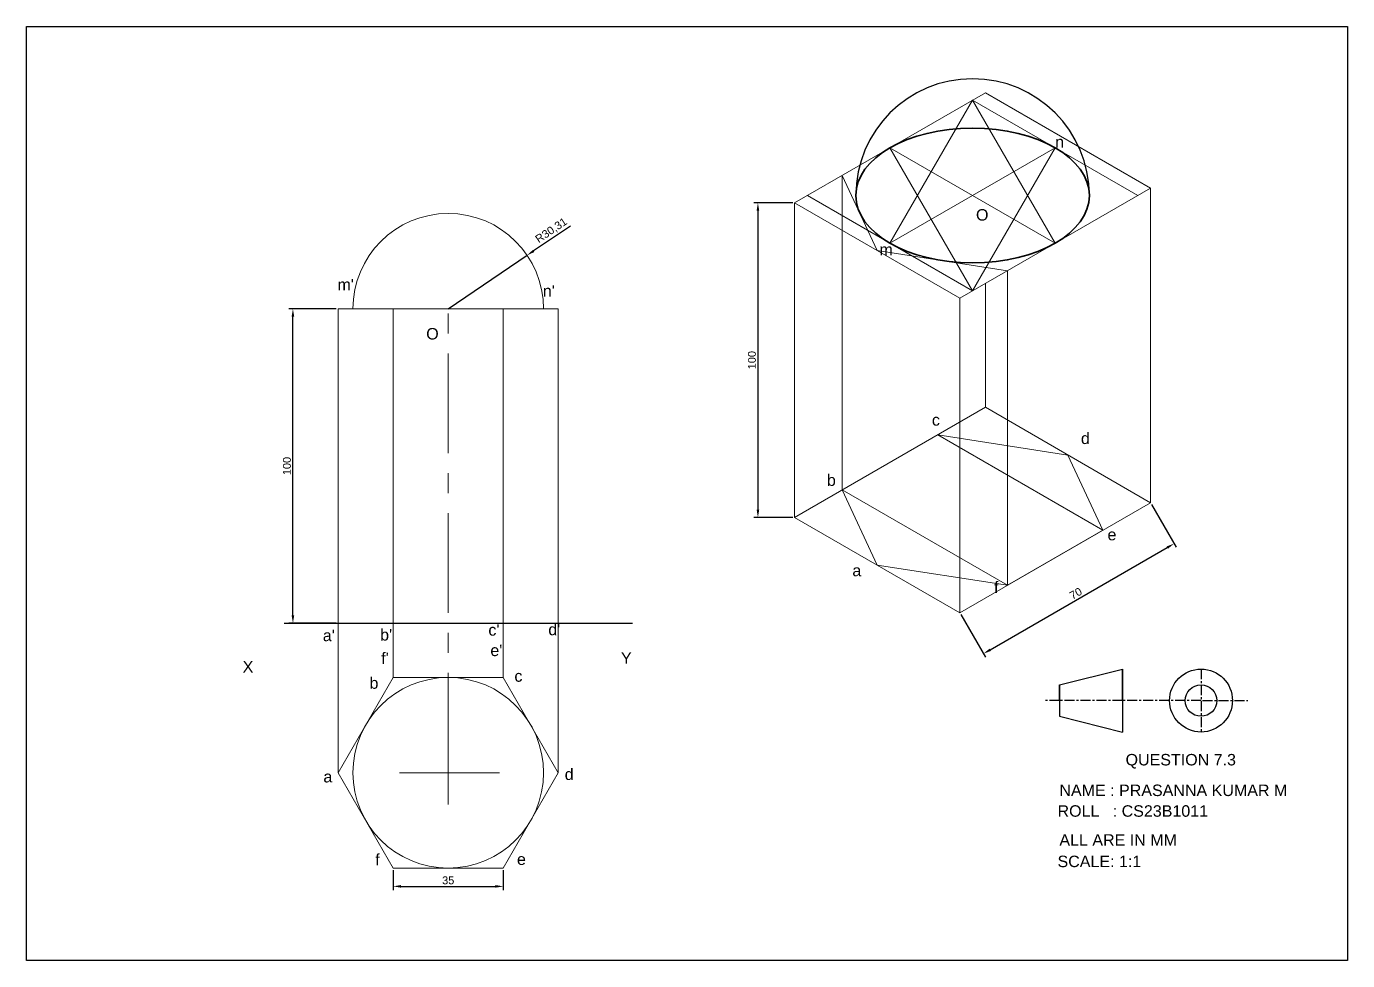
# Model space of a CAD drawing. Header units: millimetres. Extents: x -5 to 7830, y -5 to 1402.
# Drawn here: x 3340.7 to 3760.7, y 335.8 to 632.8 of the extents above; entities that cross this region are included whole.
import ezdxf

# ---------------------------------------------------------------- set-up
doc = ezdxf.new("R2010")
doc.units = ezdxf.units.MM
doc.header["$PDMODE"] = 3
doc.header["$PDSIZE"] = 2
doc.linetypes.add('CENTER', pattern=[50.8, 31.75, -6.35, 6.35, -6.35])
doc.styles.get("Standard").update_dxf_attribs({"font": 'arial.ttf'})
doc.dimstyles.new('ISO-25', dxfattribs={"dimtxt": 2.5, "dimasz": 2.5, "dimexe": 1.25, "dimexo": 0.625, "dimtad": 1, "dimtxsty": 'Standard', "dimcen": 2.5, "dimadec": 0, "dimazin": 0, "dimtfac": 1, "dimtmove": 0, "dimatfit": 3, "dimfxl": 1, "dimarcsym": 0})

# ---------------------------------------------------------------- blocks, each defined once
blk = doc.blocks.new('*D21')
at = {"color": 0, "lineweight": -2, "transparency": 16777216}
for p, q in [((3439.21, 542.99), (3424.22, 542.99)), ((3425.47, 445.49), (3425.47, 540.49)), ((3439.21, 442.99), (3424.22, 442.99))]:
    blk.add_line(p, q, dxfattribs=at)
at = {"color": 0, "lineweight": 0, "transparency": 16777216}
for points in [[(3425.05, 540.49), (3425.88, 540.49), (3425.47, 542.99)], [(3425.05, 445.49), (3425.88, 445.49), (3425.47, 442.99)]]:
    blk.add_solid(points, dxfattribs=at)
at = {"layer": 'Defpoints', "color": 0, "lineweight": 0, "transparency": 16777216}
for p in [(3425.47, 542.99), (3439.84, 542.99), (3439.84, 442.99)]:
    blk.add_point(p, dxfattribs=at)
at = {"color": 0, "lineweight": 0, "transparency": 16777216, "insert": (3423.57, 492.99), "char_height": 2.5, "attachment_point": 5, "rotation": 90}
blk.add_mtext('100', dxfattribs=at)
blk = doc.blocks.new('*D22')
at = {"color": 0, "lineweight": -2, "transparency": 16777216}
for p, q in [((3457.34, 364.53), (3457.34, 358.1)), ((3492.34, 364.53), (3492.34, 358.1)), ((3459.84, 359.35), (3489.84, 359.35))]:
    blk.add_line(p, q, dxfattribs=at)
at = {"color": 0, "lineweight": 0, "transparency": 16777216}
for points in [[(3459.84, 359.77), (3459.84, 358.94), (3457.34, 359.35)], [(3489.84, 359.77), (3489.84, 358.94), (3492.34, 359.35)]]:
    blk.add_solid(points, dxfattribs=at)
at = {"layer": 'Defpoints', "color": 0, "lineweight": 0, "transparency": 16777216}
for p in [(3457.34, 365.16), (3492.34, 365.16), (3492.34, 359.35)]:
    blk.add_point(p, dxfattribs=at)
at = {"color": 0, "lineweight": 0, "transparency": 16777216, "insert": (3474.84, 361.25), "char_height": 2.5, "attachment_point": 5}
blk.add_mtext('35', dxfattribs=at)
blk = doc.blocks.new('*D23')
at = {"color": 0, "lineweight": -2, "transparency": 16777216}
for p, q in [((3513.67, 569.3), (3502, 561.39)), ((3474.84, 542.99), (3499.93, 559.99))]:
    blk.add_line(p, q, dxfattribs=at)
at = {"color": 0, "lineweight": 0, "transparency": 16777216}
blk.add_solid([(3501.77, 561.74), (3502.23, 561.05), (3499.93, 559.99)], dxfattribs=at)
at = {"layer": 'Defpoints', "color": 0, "lineweight": 0, "transparency": 16777216}
for p in [(3499.93, 559.99), (3474.84, 542.99)]:
    blk.add_point(p, dxfattribs=at)
at = {"color": 0, "lineweight": 0, "transparency": 16777216, "insert": (3507.68, 567.81), "char_height": 2.5, "attachment_point": 5, "rotation": 34.1195}
blk.add_mtext('R30,31', dxfattribs=at)
blk = doc.blocks.new('*D25')
at = {"color": 0, "lineweight": -2, "transparency": 16777216}
for p, q in [((3584.34, 576.66), (3572.04, 576.66)), ((3573.29, 574.16), (3573.29, 479.16)), ((3584.34, 476.66), (3572.04, 476.66))]:
    blk.add_line(p, q, dxfattribs=at)
at = {"color": 0, "lineweight": 0, "transparency": 16777216}
for points in [[(3572.88, 574.16), (3573.71, 574.16), (3573.29, 576.66)], [(3572.88, 479.16), (3573.71, 479.16), (3573.29, 476.66)]]:
    blk.add_solid(points, dxfattribs=at)
at = {"layer": 'Defpoints', "color": 0, "lineweight": 0, "transparency": 16777216}
for p in [(3584.97, 576.66), (3573.29, 476.66), (3584.97, 476.66)]:
    blk.add_point(p, dxfattribs=at)
at = {"color": 0, "lineweight": 0, "transparency": 16777216, "insert": (3571.39, 526.66), "char_height": 2.5, "attachment_point": 5, "rotation": 90}
blk.add_mtext('100', dxfattribs=at)
blk = doc.blocks.new('*D26')
at = {"color": 0, "lineweight": -2, "transparency": 16777216}
for p, q in [((3698.4, 480.8), (3706.23, 467.25)), ((3647.15, 434.58), (3703.44, 467.08)), ((3637.78, 445.8), (3645.61, 432.25))]:
    blk.add_line(p, q, dxfattribs=at)
at = {"color": 0, "lineweight": 0, "transparency": 16777216}
for points in [[(3703.23, 467.44), (3703.65, 466.72), (3705.6, 468.33)], [(3646.94, 434.94), (3647.36, 434.22), (3644.98, 433.33)]]:
    blk.add_solid(points, dxfattribs=at)
at = {"layer": 'Defpoints', "color": 0, "lineweight": 0, "transparency": 16777216}
for p in [(3698.09, 481.35), (3705.6, 468.33), (3637.47, 446.35)]:
    blk.add_point(p, dxfattribs=at)
at = {"color": 0, "lineweight": 0, "transparency": 16777216, "insert": (3674.34, 452.48), "char_height": 2.5, "attachment_point": 5, "rotation": 30}
blk.add_mtext('70', dxfattribs=at)

msp = doc.modelspace()

# ---------------------------------------------------------------- linework, layer by layer
at = {"lineweight": 0}
for p, q in [((3645.59, 611.657), (3584.968, 576.657)), ((3615.279, 563.846), (3641.529, 609.312)), ((3641.529, 609.312), (3694.029, 579.001)), ((3641.529, 609.312), (3667.779, 563.846)), ((3698.09, 581.346), (3645.59, 611.657)), ((3615.279, 563.846), (3667.779, 594.157)), ((3667.779, 563.846), (3615.279, 594.157)), ((3615.279, 594.157), (3641.529, 548.69)), ((3641.529, 548.69), (3667.779, 594.157)), ((3600.124, 485.407), (3600.124, 585.407)), ((3611.218, 561.501), (3600.124, 585.407)), ((3637.468, 546.346), (3698.09, 581.346)), ((3698.09, 481.346), (3698.09, 581.346)), ((3584.968, 476.657), (3584.968, 576.657)), ((3584.968, 576.657), (3637.468, 546.346)), ((3589.029, 579.001), (3641.529, 548.69)), ((3611.218, 561.501), (3652.624, 555.096)), ((3652.624, 455.096), (3652.624, 555.096)), ((3645.59, 511.657), (3645.59, 551.035)), ((3637.468, 446.346), (3637.468, 546.346)), ((3439.838, 442.989), (3439.838, 542.989)), ((3439.838, 542.989), (3509.838, 542.989)), ((3457.338, 442.989), (3457.338, 542.989)), ((3492.338, 442.989), (3492.338, 542.989)), ((3509.838, 442.989), (3509.838, 542.989)), ((3645.59, 511.657), (3584.968, 476.657)), ((3698.09, 481.346), (3645.59, 511.657)), ((3600.124, 485.407), (3630.435, 502.907)), ((3630.435, 502.907), (3682.935, 472.596)), ((3630.435, 502.907), (3671.84, 496.501)), ((3671.84, 496.501), (3682.935, 472.596)), ((3600.124, 485.407), (3652.624, 455.096)), ((3611.218, 461.501), (3600.124, 485.407)), ((3637.468, 446.346), (3698.09, 481.346)), ((3637.468, 446.346), (3584.968, 476.657)), ((3682.935, 472.596), (3652.624, 455.096)), ((3652.624, 455.096), (3611.218, 461.501)), ((3439.838, 395.47), (3439.838, 442.989)), ((3439.838, 442.989), (3509.838, 442.989)), ((3457.338, 425.781), (3457.338, 442.989)), ((3492.338, 425.781), (3492.338, 442.989)), ((3509.838, 395.47), (3509.838, 442.989))]:
    msp.add_line(p, q, dxfattribs=at)
at = {"linetype": 'CENTER', "lineweight": 0}
for p, q in [((3474.838, 395.47), (3474.838, 542.989)), ((3459.37, 395.47), (3492.212, 395.47)), ((3474.838, 395.47), (3474.838, 385.409))]:
    msp.add_line(p, q, dxfattribs=at)
for p, q in [((3422.714, 442.989), (3533.468, 442.989)), ((3669.154, 423.43), (3689.154, 428.43)), ((3689.154, 418.43), (3689.154, 428.43)), ((3689.154, 428.43), (3689.154, 408.43)), ((3669.154, 418.43), (3669.154, 423.43)), ((3669.154, 423.43), (3669.154, 413.43)), ((3669.154, 413.43), (3689.154, 408.43))]:
    msp.add_line(p, q)
at = {"color": 0}
msp.add_line((3533.468, 442.989), (3533.468, 442.989), dxfattribs=at)
at = {"linetype": 'CENTER', "ltscale": 0.1}
for p, q in [((3714.154, 428.43), (3714.154, 408.43)), ((3669.154, 418.43), (3664.606, 418.43)), ((3689.154, 418.43), (3669.154, 418.43)), ((3714.154, 418.43), (3689.154, 418.43)), ((3714.598, 418.494), (3728.996, 418.494))]:
    msp.add_line(p, q, dxfattribs=at)
msp.add_lwpolyline([(3340.747, 632.761), (3760.747, 632.761), (3760.747, 335.761), (3340.747, 335.761)], close=True)
at = {"lineweight": 0}
msp.add_lwpolyline([(3492.338, 425.781), (3457.338, 425.781), (3439.838, 395.47), (3457.338, 365.159), (3492.338, 365.159), (3509.838, 395.47)], close=True, dxfattribs=at)
for radius in [10, 5]:
    msp.add_circle((3714.154, 418.43), radius)
msp.add_circle((3474.838, 395.47), 30.311, dxfattribs=at)
msp.add_arc((3474.838, 542.989), 30.311, 0, 180, dxfattribs=at)
at = {"color": 3, "lineweight": 30}
msp.add_ellipse((3641.529, 579.001), major_axis=(-37.123, 0), ratio=1, start_param=3.1415927, end_param=6.2831853, dxfattribs=at)
at = {"color": 3, "lineweight": 35}
msp.add_ellipse((3641.529, 579.001), major_axis=(-37.123, 0), ratio=0.5773503, dxfattribs=at)

# ---------------------------------------------------------------- texts
for s, height, p in [('n', 3.647, (3667.779, 594.216)), ('O', 3.647, (3642.617, 571.031)), ('m', 3.647, (3611.917, 559.997)), ("m'", 3.6468, (3439.636, 548.854)), ("n'", 3.6468, (3504.91, 546.847)), ('O', 3.647, (3467.842, 533.226)), ('c', 3.647, (3628.608, 505.837)), ('d', 3.647, (3675.986, 499.986)), ('b', 3.647, (3595.221, 486.682)), ('e', 3.647, (3684.43, 469.373)), ('a', 3.647, (3603.309, 457.962)), ('f', 3.647, (3648.348, 452.627)), ("b'", 3.6468, (3453.188, 437.522)), ("c'", 3.6468, (3487.608, 439.057)), ("d'", 3.6468, (3506.66, 439.197)), ("a'", 3.6468, (3434.973, 437.313)), ("f'", 3.6468, (3453.537, 430.061)), ("e'", 3.6468, (3488.236, 432.573)), ('Y', 3.647, (3529.749, 430.111)), ('X', 3.647, (3409.488, 427.333)), ('b', 3.647, (3449.808, 422.177)), ('c', 3.647, (3495.888, 424.408)), ('QUESTION 7.3', 3.64682, (3690.165, 397.806)), ('a', 3.647, (3435.154, 392.402)), ('d', 3.647, (3511.873, 393.182)), ('NAME : PRASANNA KUMAR M', 3.64682, (3669.134, 388.071)), ('ROLL   : CS23B1011', 3.64682, (3668.539, 381.494)), ('ALL ARE IN MM', 3.64682, (3669.134, 372.284)), ('f', 3.647, (3451.665, 366.036)), ('e', 3.647, (3496.693, 366.163)), ('SCALE: 1:1', 3.6468, (3668.539, 365.473))]:
    msp.add_text(s, height=height).set_placement(p)

# ---------------------------------------------------------------- dimensions: what is measured, and where the dimension line sits
at = {"lineweight": 0}
for base, p1, p2, picture, middle in [((3573.295, 476.657), (3584.968, 576.657), (3584.968, 476.657), '*D25', (3571.393, 526.657)), ((3425.468, 542.989), (3439.838, 442.989), (3439.838, 542.989), '*D21', (3423.566, 492.989))]:
    dim = msp.add_linear_dim(base=base, p1=p1, p2=p2, angle=90, dimstyle='ISO-25', dxfattribs=at)
    dim.commit()
    dim.dimension.update_dxf_attribs({"geometry": picture, "text_midpoint": middle})
dim = msp.add_radius_dim(center=(3474.838, 542.989), mpoint=(3499.931, 559.991), dimstyle='ISO-25', dxfattribs=at)
dim.commit()
dim.dimension.update_dxf_attribs({"geometry": '*D23', "text_midpoint": (3507.677, 567.809)})
dim = msp.add_aligned_dim(p1=(3637.468, 446.346), p2=(3698.09, 481.346), distance=-15.029, dimstyle='ISO-25', dxfattribs=at)
dim.commit()
dim.dimension.update_dxf_attribs({"geometry": '*D26', "text_midpoint": (3674.343, 452.477)})
dim = msp.add_linear_dim(base=(3492.338, 359.352), p1=(3457.338, 365.159), p2=(3492.338, 365.159), dimstyle='ISO-25', dxfattribs=at)
dim.commit()
dim.dimension.update_dxf_attribs({"geometry": '*D22', "text_midpoint": (3474.838, 361.255)})

doc.saveas('drawing.dxf')
